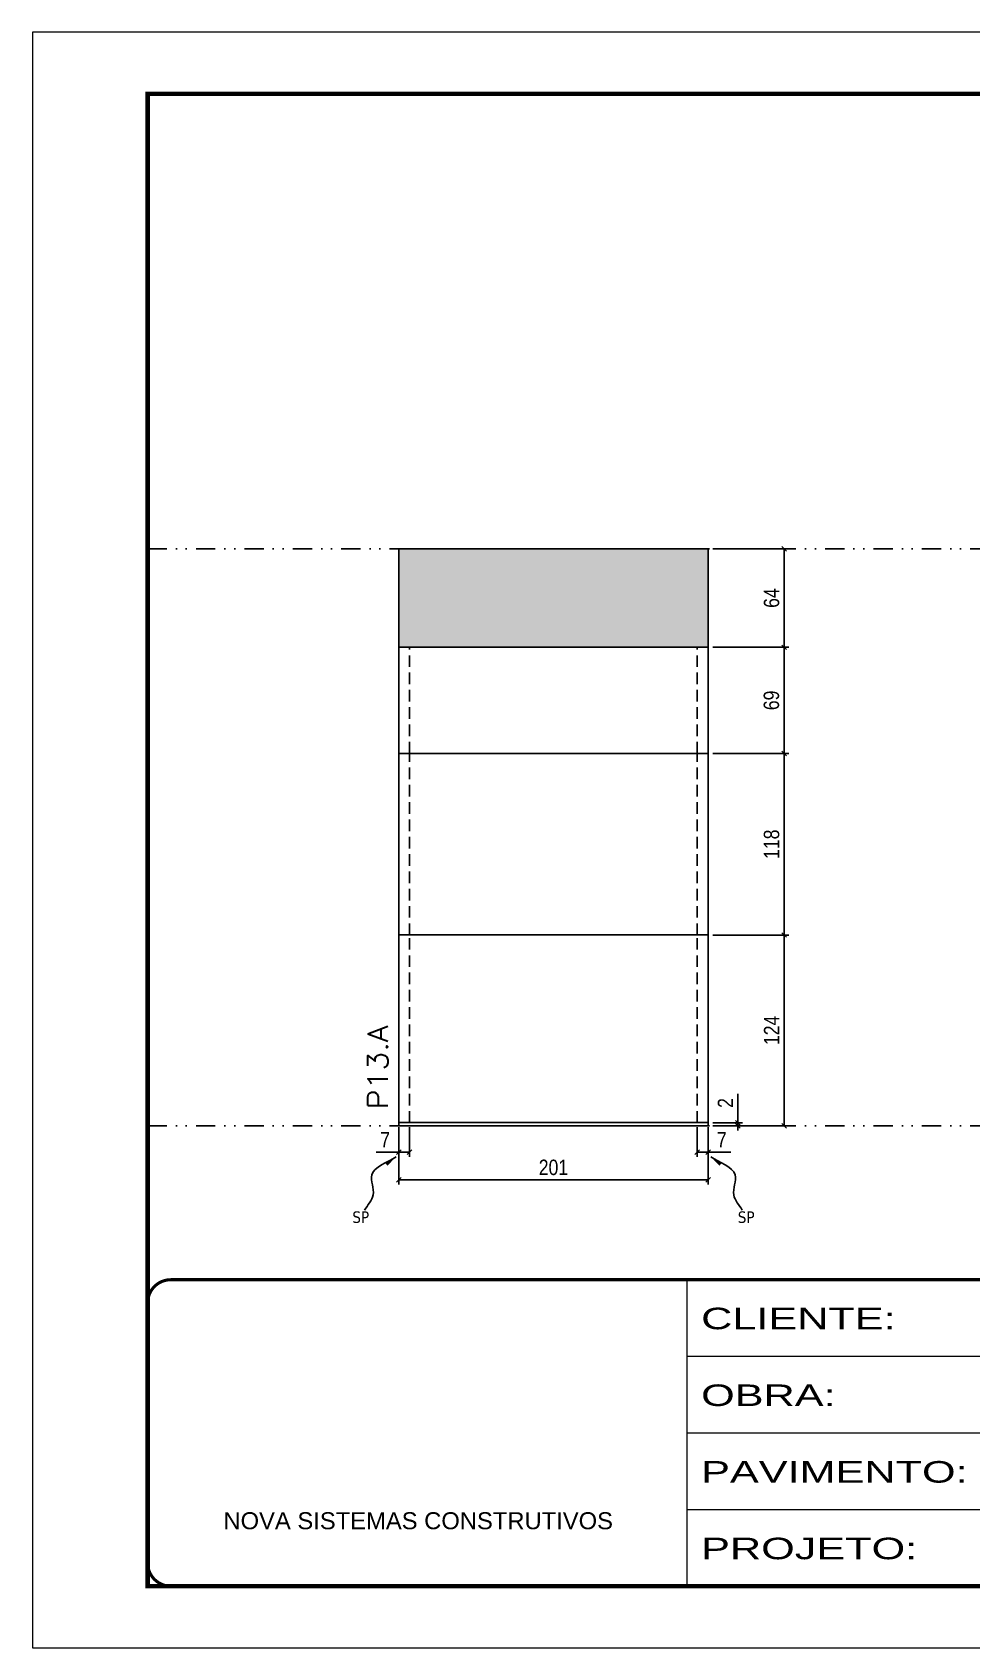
# Model space of a CAD drawing. Extents: x 14400 to 27878, y -21631 to 6985.
# Drawn here: x 17597 to 18208, y 192 to 1242 of the extents above; entities that cross this region are included whole.
import ezdxf

# ---------------------------------------------------------------- set-up
doc = ezdxf.new("R2010")
doc.units = 0
for name, pattern in [('CONTINUO', [0]), ('DASHED', [0.75, 0.5, -0.25]), ('DIVIDE2', [0.625, 0.25, -0.125, 0, -0.125, 0, -0.125]), ('HIDDEN', [0.375, 0.25, -0.125])]:
    doc.linetypes.add(name, pattern=pattern)
for name, color, linetype in [('COTA', 241, 'Continuous'), ('Nível', 160, 'Continuous'), ('Painéis', 200, 'Continuous'), ('Sarrafo de Pressão', 42, 'HIDDEN'), ('texto', 7, 'Continuous')]:
    doc.layers.add(name, color=color, linetype=linetype)
for name, color, linetype, lineweight in [('Folhas', 255, 'Continuous', 9), ('SARRAFO DE PRESSAO', 251, 'DASHED', 9), ('Texto Seção', 7, 'Continuous', 15)]:
    doc.layers.add(name, color=color, linetype=linetype, lineweight=lineweight)
doc.styles.add('ARIAL', font='arial.ttf')
doc.styles.add('COTA TECNICA', font='techl___.ttf', dxfattribs={"height": 10})
doc.styles.add('COTA TECNICA-50', font='techl___.ttf', dxfattribs={"height": 10})
doc.styles.add('REGUA-120', font='ROMANS.shx', dxfattribs={"height": 15})
doc.styles.get("Standard").update_dxf_attribs({"font": 'arial.ttf'})
doc.styles.add('Tecnologia', font='')
doc.styles.get('Tecnologia').set_extended_font_data('Forgotten Futurist')
doc.dimstyles.new('COTA PAINEL-50', dxfattribs={"dimtxt": 10, "dimasz": 3, "dimexe": 3, "dimexo": 3, "dimgap": 3, "dimtad": 1, "dimdec": 1, "dimzin": 12, "dimdsep": 46, "dimtxsty": 'COTA TECNICA-50', "dimblk1": 'OBLIQUE', "dimblk2": 'OBLIQUE', "dimsah": 1, "dimcen": 0.9, "dimclrd": 4, "dimclre": 4, "dimclrt": 240, "dimadec": 1, "dimazin": 3, "dimtfac": 1, "dimtdec": 1, "dimtmove": 0, "dimatfit": 3, "dimfxl": 1, "dimtolj": 1, "dimtzin": 12, "dimarcsym": 0})
doc.dimstyles.new('PAINEL', dxfattribs={"dimtxt": 10, "dimasz": 3, "dimexe": 3, "dimexo": 3, "dimgap": 3, "dimtad": 1, "dimdec": 1, "dimzin": 12, "dimdsep": 46, "dimtxsty": 'COTA TECNICA', "dimblk1": 'OBLIQUE', "dimblk2": 'OBLIQUE', "dimsah": 1, "dimcen": 0.9, "dimclrd": 4, "dimclre": 4, "dimclrt": 240, "dimadec": 1, "dimazin": 3, "dimtfac": 1, "dimtdec": 1, "dimtmove": 0, "dimatfit": 3, "dimfxl": 1, "dimtolj": 1, "dimtzin": 12, "dimarcsym": 0})
doc.dimstyles.get("Standard").update_dxf_attribs({"dimtxt": 0.18, "dimasz": 0.18, "dimexe": 0.18, "dimexo": 0.0625, "dimgap": 0.09, "dimtad": 0, "dimtih": 1, "dimtoh": 1, "dimdec": 4, "dimzin": 0, "dimdsep": 46, "dimtxsty": 'Standard', "dimcen": 0.09, "dimadec": 0, "dimazin": 0, "dimtfac": 1, "dimtdec": 4, "dimtofl": 0, "dimtmove": 0, "dimatfit": 3, "dimfxl": 1, "dimtolj": 1, "dimtzin": 0, "dimarcsym": 0})

# ---------------------------------------------------------------- blocks, each defined once
blk = doc.blocks.new('9999999999')
at = {"color": 30, "linetype": 'CONTINUO'}
for p, q in [((98564.6, 34230.2), (98564.6, 34429.4)), ((98564.6, 34379.6), (99584, 34379.6)), ((98564.6, 34329.8), (99488, 34329.8)), ((98564.6, 34280), (99488, 34280))]:
    blk.add_line(p, q, dxfattribs=at)
at = {"color": 30, "linetype": 'CONTINUO', "const_width": 2}
blk.add_lwpolyline([(99584, 34230.2), (99584, 34414.4, 0.414214), (99569, 34429.4), (98229, 34429.4, 0.414214), (98214, 34414.4), (98214, 34245.2, 0.414214), (98229, 34230.2), (99584, 34230.2)], format="xyb", dxfattribs=at)
at = {"layer": 'Folhas'}
blk.add_lwpolyline([(98139, 34190.2), (99624, 34190.2), (99624, 35240.2), (98139, 35240.2)], close=True, dxfattribs=at)
at = {"layer": 'Folhas', "color": 30, "const_width": 3}
blk.add_lwpolyline([(98214, 34230.2), (99584, 34230.2), (99584, 35200.2), (98214, 35200.2)], close=True, dxfattribs=at)
at = {"color": 7, "linetype": 'Continuous', "ltscale": 5, "style": 'ARIAL'}
blk.add_text('NOVA SISTEMAS CONSTRUTIVOS', height=11.059, dxfattribs=at).set_placement((98263.2, 34267.2))
at = {"layer": 'Folhas', "color": 7, "style": 'Tecnologia', "width": 1.5}
for s, p in [('CLIENTE:', (98573.7, 34397.2)), ('OBRA:', (98573.7, 34347.3)), ('PAVIMENTO:', (98573.7, 34297.5)), ('PROJETO:', (98573.7, 34247.7))]:
    blk.add_text(s, height=14, dxfattribs=at).set_placement(p)
blk = doc.blocks.new('_Oblique')
at = {"color": 0, "linetype": 'ByBlock', "lineweight": -2}
blk.add_line((-0.5, -0.5), (0.5, 0.5), dxfattribs=at)
blk = doc.blocks.new('*D3026')
at = {"layer": 'COTA', "color": 4, "lineweight": -2, "transparency": 16777216}
for p, q in [((17835.2, 530.1), (17835.2, 492.9)), ((18036.2, 530.1), (18036.2, 492.9)), ((18036.2, 495.9), (17835.2, 495.9))]:
    blk.add_line(p, q, dxfattribs=at)
at = {"layer": 'Defpoints', "color": 0, "transparency": 16777216}
for p in [(17835.2, 533.1), (18036.2, 533.1), (17835.2, 495.9)]:
    blk.add_point(p, dxfattribs=at)
at = {"layer": 'COTA', "color": 4, "lineweight": -2, "transparency": 16777216, "xscale": 3, "yscale": 3, "zscale": 3, "rotation": 180}
blk.add_blockref('_Oblique', (17835.2, 495.9), dxfattribs=at)
at = {"layer": 'COTA', "color": 4, "lineweight": -2, "transparency": 16777216, "xscale": 3, "yscale": 3, "zscale": 3}
blk.add_blockref('_Oblique', (18036.2, 495.9), dxfattribs=at)
at = {"layer": 'COTA', "color": 240, "transparency": 16777216, "insert": (17935.7, 504), "char_height": 10, "attachment_point": 5, "style": 'COTA TECNICA'}
blk.add_mtext('\\A1;201', dxfattribs=at)
blk = doc.blocks.new('*D3027')
at = {"layer": 'COTA', "color": 4, "lineweight": -2, "transparency": 16777216}
for p, q in [((18029.2, 530.1), (18029.2, 510.9)), ((18036.2, 528.1), (18036.2, 510.9)), ((18029.2, 513.9), (18036.2, 513.9)), ((18036.2, 513.9), (18050.9, 513.9))]:
    blk.add_line(p, q, dxfattribs=at)
at = {"layer": 'Defpoints', "color": 0, "transparency": 16777216}
for p in [(18029.2, 533.1), (18036.2, 531.1), (18036.2, 513.9)]:
    blk.add_point(p, dxfattribs=at)
at = {"layer": 'COTA', "color": 4, "lineweight": -2, "transparency": 16777216, "xscale": 3, "yscale": 3, "zscale": 3, "rotation": 180}
blk.add_blockref('_Oblique', (18029.2, 513.9), dxfattribs=at)
at = {"layer": 'COTA', "color": 4, "lineweight": -2, "transparency": 16777216, "xscale": 3, "yscale": 3, "zscale": 3}
blk.add_blockref('_Oblique', (18036.2, 513.9), dxfattribs=at)
at = {"layer": 'COTA', "color": 240, "transparency": 16777216, "insert": (18045.1, 522), "char_height": 10, "attachment_point": 5, "style": 'COTA TECNICA-50'}
blk.add_mtext('\\A1;7', dxfattribs=at)
blk = doc.blocks.new('*D3028')
at = {"layer": 'COTA', "color": 4, "lineweight": -2, "transparency": 16777216}
for p, q in [((18055.5, 533.1), (18055.5, 551.9)), ((18039.2, 533.1), (18058.5, 533.1)), ((18039.2, 531.1), (18058.5, 531.1)), ((18055.5, 531.1), (18055.5, 533.1)), ((18055.5, 531.1), (18055.5, 528.1))]:
    blk.add_line(p, q, dxfattribs=at)
at = {"layer": 'Defpoints', "color": 0, "transparency": 16777216}
for p in [(18036.2, 533.1), (18036.2, 531.1), (18055.5, 531.1)]:
    blk.add_point(p, dxfattribs=at)
at = {"layer": 'COTA', "color": 4, "lineweight": -2, "transparency": 16777216, "xscale": 3, "yscale": 3, "zscale": 3}
for p, rotation in [((18055.5, 533.1), 270), ((18055.5, 531.1), 90)]:
    blk.add_blockref('_Oblique', p, dxfattribs=dict(at, rotation=rotation))
at = {"layer": 'COTA', "color": 240, "transparency": 16777216, "insert": (18047.5, 545.9), "char_height": 10, "attachment_point": 5, "rotation": 90, "style": 'COTA TECNICA-50'}
blk.add_mtext('\\A1;2', dxfattribs=at)
blk = doc.blocks.new('*D3029')
at = {"layer": 'COTA', "color": 4, "lineweight": -2, "transparency": 16777216}
for p, q in [((18039.2, 773.1), (18088.6, 773.1)), ((18085.6, 655.1), (18085.6, 773.1)), ((18039.2, 655.1), (18088.6, 655.1))]:
    blk.add_line(p, q, dxfattribs=at)
at = {"layer": 'Defpoints', "color": 0, "transparency": 16777216}
for p in [(18036.2, 773.1), (18085.6, 773.1), (18036.2, 655.1)]:
    blk.add_point(p, dxfattribs=at)
at = {"layer": 'COTA', "color": 4, "lineweight": -2, "transparency": 16777216, "xscale": 3, "yscale": 3, "zscale": 3}
for p, rotation in [((18085.6, 773.1), 90), ((18085.6, 655.1), 270)]:
    blk.add_blockref('_Oblique', p, dxfattribs=dict(at, rotation=rotation))
at = {"layer": 'COTA', "color": 240, "transparency": 16777216, "insert": (18077.5, 714.1), "char_height": 10, "attachment_point": 5, "rotation": 90, "style": 'COTA TECNICA-50'}
blk.add_mtext('\\A1;118', dxfattribs=at)
blk = doc.blocks.new('*D3030')
at = {"layer": 'COTA', "color": 4, "linetype": 'ByBlock', "lineweight": -2, "transparency": 16777216}
for p, q in [((18039.2, 655.1), (18088.6, 655.1)), ((18085.6, 531.1), (18085.6, 655.1)), ((18039.2, 531.1), (18088.6, 531.1))]:
    blk.add_line(p, q, dxfattribs=at)
at = {"layer": 'Defpoints', "color": 0, "linetype": 'ByBlock', "transparency": 16777216}
for p in [(18036.2, 655.1), (18085.6, 655.1), (18036.2, 531.1)]:
    blk.add_point(p, dxfattribs=at)
at = {"layer": 'COTA', "color": 4, "linetype": 'ByBlock', "lineweight": -2, "transparency": 16777216, "xscale": 3, "yscale": 3, "zscale": 3}
for p, rotation in [((18085.6, 655.1), 90), ((18085.6, 531.1), 270)]:
    blk.add_blockref('_Oblique', p, dxfattribs=dict(at, rotation=rotation))
at = {"layer": 'COTA', "color": 240, "linetype": 'ByBlock', "transparency": 16777216, "insert": (18077.5, 593.1), "char_height": 10, "attachment_point": 5, "rotation": 90, "style": 'COTA TECNICA'}
blk.add_mtext('\\A1;124', dxfattribs=at)
blk = doc.blocks.new('*D3034')
at = {"layer": 'COTA', "color": 4, "lineweight": -2, "transparency": 16777216}
for p, q in [((17835.2, 528.1), (17835.2, 510.9)), ((17842.2, 530.1), (17842.2, 510.9)), ((17835.2, 513.9), (17820.5, 513.9)), ((17842.2, 513.9), (17835.2, 513.9))]:
    blk.add_line(p, q, dxfattribs=at)
at = {"layer": 'Defpoints', "color": 0, "transparency": 16777216}
for p in [(17835.2, 531.1), (17842.2, 533.1), (17835.2, 513.9)]:
    blk.add_point(p, dxfattribs=at)
at = {"layer": 'COTA', "color": 4, "lineweight": -2, "transparency": 16777216, "xscale": 3, "yscale": 3, "zscale": 3, "rotation": 180}
blk.add_blockref('_Oblique', (17835.2, 513.9), dxfattribs=at)
at = {"layer": 'COTA', "color": 4, "lineweight": -2, "transparency": 16777216, "xscale": 3, "yscale": 3, "zscale": 3}
blk.add_blockref('_Oblique', (17842.2, 513.9), dxfattribs=at)
at = {"layer": 'COTA', "color": 240, "transparency": 16777216, "insert": (17826.3, 522), "char_height": 10, "attachment_point": 5, "style": 'COTA TECNICA-50'}
blk.add_mtext('\\A1;7', dxfattribs=at)
blk = doc.blocks.new('*D3037')
at = {"layer": 'COTA', "color": 4, "lineweight": -2, "transparency": 16777216}
for p, q in [((18039.2, 906.1), (18088.6, 906.1)), ((18085.6, 842.1), (18085.6, 906.1)), ((18039.2, 842.1), (18088.6, 842.1))]:
    blk.add_line(p, q, dxfattribs=at)
at = {"layer": 'Defpoints', "color": 0, "transparency": 16777216}
for p in [(18036.2, 906.1), (18085.6, 906.1), (18036.2, 842.1)]:
    blk.add_point(p, dxfattribs=at)
at = {"layer": 'COTA', "color": 4, "lineweight": -2, "transparency": 16777216, "xscale": 3, "yscale": 3, "zscale": 3}
for p, rotation in [((18085.6, 906.1), 90), ((18085.6, 842.1), 270)]:
    blk.add_blockref('_Oblique', p, dxfattribs=dict(at, rotation=rotation))
at = {"layer": 'COTA', "color": 240, "transparency": 16777216, "insert": (18077.5, 874.1), "char_height": 10, "attachment_point": 5, "rotation": 90, "style": 'COTA TECNICA'}
blk.add_mtext('\\A1;64', dxfattribs=at)
blk = doc.blocks.new('*D3038')
at = {"layer": 'COTA', "color": 4, "lineweight": -2, "transparency": 16777216}
for p, q in [((18039.2, 842.1), (18088.6, 842.1)), ((18085.6, 773.1), (18085.6, 842.1)), ((18039.2, 773.1), (18088.6, 773.1))]:
    blk.add_line(p, q, dxfattribs=at)
at = {"layer": 'Defpoints', "color": 0, "transparency": 16777216}
for p in [(18036.2, 842.1), (18085.6, 842.1), (18036.2, 773.1)]:
    blk.add_point(p, dxfattribs=at)
at = {"layer": 'COTA', "color": 4, "lineweight": -2, "transparency": 16777216, "xscale": 3, "yscale": 3, "zscale": 3}
for p, rotation in [((18085.6, 842.1), 90), ((18085.6, 773.1), 270)]:
    blk.add_blockref('_Oblique', p, dxfattribs=dict(at, rotation=rotation))
at = {"layer": 'COTA', "color": 240, "transparency": 16777216, "insert": (18077.4, 807.6), "char_height": 10, "attachment_point": 5, "rotation": 90, "style": 'COTA TECNICA'}
blk.add_mtext('\\A1;69', dxfattribs=at)

msp = doc.modelspace()

# ---------------------------------------------------------------- hatches: boundary and pattern name
at = {"layer": 'COTA'}
h = msp.add_hatch(dxfattribs=at)
h.set_pattern_fill('AR-CONC', color=256, scale=0.03)
h.paths.add_polyline_path([(18036.2, 906.13), (17835.2, 906.13), (17835.2, 842.13), (18036.2, 842.13)])

# ---------------------------------------------------------------- linework, layer by layer
for p, q in [((17835.2, 842.13), (17835.2, 906.13)), ((17835.2, 906.13), (18036.2, 906.13)), ((18036.2, 906.13), (18036.2, 842.13))]:
    msp.add_line(p, q, dxfattribs=at)
at = {"layer": 'Nível', "color": 4, "linetype": 'DIVIDE2', "ltscale": 50}
for p, q in [((17671.97, 906.13), (19041.97, 906.13)), ((17671.97, 531.13), (19041.97, 531.13))]:
    msp.add_line(p, q, dxfattribs=at)
at = {"layer": 'Painéis'}
for p, q in [((17835.2, 842.13), (17835.2, 533.13)), ((17835.2, 842.13), (18036.2, 842.13)), ((18036.2, 533.13), (18036.2, 842.13)), ((17835.2, 773.13), (18036.2, 773.13)), ((17835.2, 655.13), (18036.2, 655.13))]:
    msp.add_line(p, q, dxfattribs=at)
msp.add_lwpolyline([(18036.2, 533.13), (17835.2, 533.13), (17835.2, 531.13), (18036.2, 531.13)], close=True, dxfattribs=at)
at = {"layer": 'Sarrafo de Pressão', "ltscale": 30}
for p, q in [((17842.2, 773.13), (17842.2, 842.13)), ((18029.2, 773.13), (18029.2, 842.13)), ((17842.2, 655.13), (17842.2, 773.13)), ((18029.2, 655.13), (18029.2, 773.13)), ((17842.2, 533.13), (17842.2, 655.13)), ((18029.2, 533.13), (18029.2, 655.13))]:
    msp.add_line(p, q, dxfattribs=at)

# ---------------------------------------------------------------- block references
at = {"layer": 'SARRAFO DE PRESSAO', "color": 6, "linetype": 'ByBlock'}
msp.add_blockref('9999999999', (-80542.01, -33998.35), dxfattribs=at)

# ---------------------------------------------------------------- texts
at = {"layer": 'texto', "color": 0, "char_height": 7.5, "attachment_point": 5}
for insert in [(17810.43, 471.64), (18060.98, 471.64)]:
    msp.add_mtext('{\\fTahoma|b0|i0|c0|p34;\\C4;SP}', dxfattribs=dict(at, insert=insert))
at = {"layer": 'Texto Seção', "style": 'REGUA-120', "width": 1.1}
msp.add_text('P13.A', height=13, rotation=90, dxfattribs=at).set_placement((17827.96, 541.9))

# ---------------------------------------------------------------- dimensions: what is measured, and where the dimension line sits
at = {"layer": 'COTA'}
for base, p1, p2, angle, dimstyle, picture, middle in [((18085.57, 906.13), (18036.2, 842.13), (18036.2, 906.13), 90, 'PAINEL', '*D3037', (18077.47, 874.13)), ((18085.57, 842.13), (18036.2, 773.13), (18036.2, 842.13), 90, 'PAINEL', '*D3038', (18077.44, 807.63)), ((18085.57, 773.13), (18036.2, 655.13), (18036.2, 773.13), 90, 'COTA PAINEL-50', '*D3029', (18077.48, 714.13)), ((17835.2, 513.89), (17842.2, 533.13), (17835.2, 531.13), 180, 'COTA PAINEL-50', '*D3034', (17826.34, 521.97))]:
    dim = msp.add_linear_dim(base=base, p1=p1, p2=p2, angle=angle, dimstyle=dimstyle, dxfattribs=at)
    dim.commit()
    dim.dimension.update_dxf_attribs({"geometry": picture, "text_midpoint": middle})
at = {"layer": 'COTA', "linetype": 'ByBlock'}
dim = msp.add_aligned_dim(p1=(18036.2, 531.13), p2=(18036.2, 655.13), distance=-49.37, dimstyle='PAINEL', dxfattribs=at)
dim.commit()
dim.dimension.update_dxf_attribs({"geometry": '*D3030', "text_midpoint": (18077.5, 593.13)})
at = {"layer": 'COTA'}
dim = msp.add_linear_dim(base=(18055.46, 531.13), p1=(18036.2, 533.13), p2=(18036.2, 531.13), angle=90, dimstyle='COTA PAINEL-50', dxfattribs=at)
dim.commit()
dim.dimension.update_dxf_attribs({"geometry": '*D3028', "text_midpoint": (18055.46, 545.88), "dimtype": 160})
dim = msp.add_linear_dim(base=(17835.2, 495.87), p1=(18036.2, 533.13), p2=(17835.2, 533.13), angle=180, dimstyle='PAINEL', override={"dimarcsym": 2}, dxfattribs=at)
dim.commit()
dim.dimension.update_dxf_attribs({"geometry": '*D3026', "text_midpoint": (17935.7, 503.97)})
dim = msp.add_linear_dim(base=(18036.2, 513.89), p1=(18029.2, 533.13), p2=(18036.2, 531.13), dimstyle='COTA PAINEL-50', dxfattribs=at)
dim.commit()
dim.dimension.update_dxf_attribs({"geometry": '*D3027', "text_midpoint": (18045.07, 521.97)})

# ---------------------------------------------------------------- leaders
at = {"layer": 'COTA', "path_type": 1}
for points in [[(17833.38, 510.95), (17817.59, 499.12), (17818.52, 486.11), (17812.96, 476.33)], [(18038.03, 510.95), (18053.82, 499.12), (18052.89, 486.11), (18058.45, 476.33)]]:
    msp.add_leader(points, dimstyle='Standard', override={"dimasz": 8}, dxfattribs=at)

doc.saveas('drawing.dxf')
